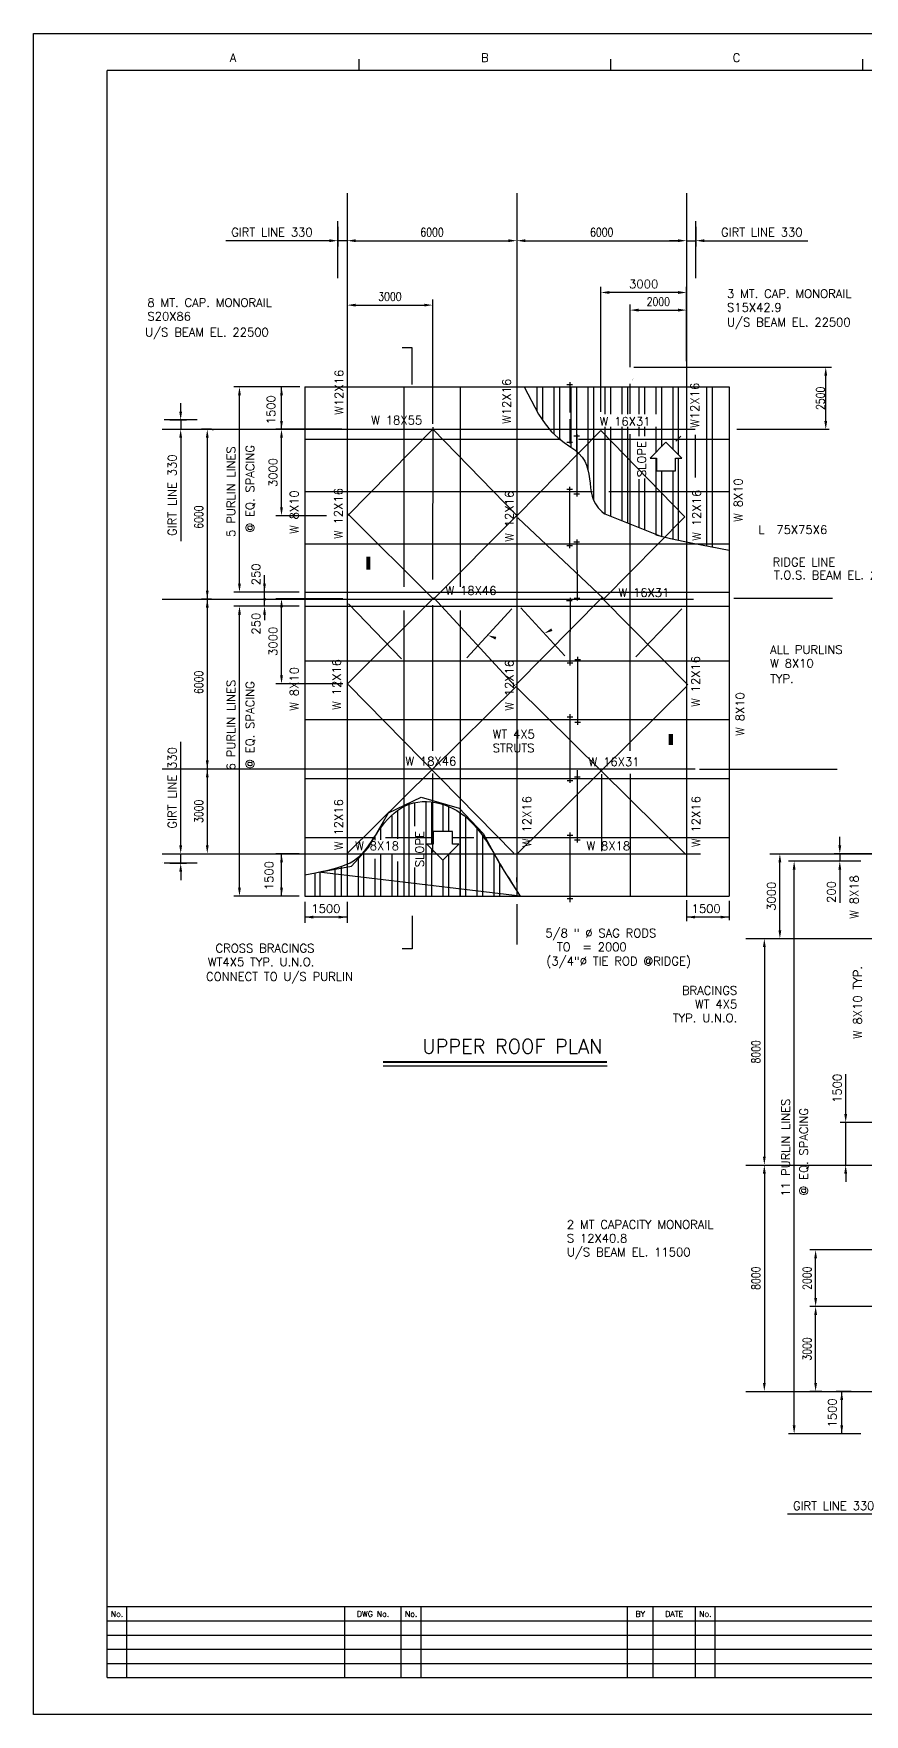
# Model space of a CAD drawing. Extents: x 0 to 84100, y 0 to 59400.
# Drawn here: x 0 to 29372, y 0 to 59400 of the extents above; entities that cross this region are included whole.
import ezdxf
from ezdxf.enums import TextEntityAlignment as Align

# ---------------------------------------------------------------- set-up
doc = ezdxf.new("R2010")
doc.units = 0
doc.header["$LTSCALE"] = 2500
for name, pattern in [('CENTER', [0]), ('CENTER2', [0]), ('DASHED', [0]), ('HIDDEN', [0])]:
    doc.linetypes.add(name, pattern=pattern)
for name, color, linetype in [('BORDER', 7, 'CONTINUOUS'), ('CLINE', 7, 'CENTER2'), ('CUTLINE', 7, 'CONTINUOUS'), ('DIM', 6, 'CONTINUOUS'), ('MRAIL', 2, 'DASHED'), ('OBJ', 7, 'CONTINUOUS'), ('ST-1', 1, 'CONTINUOUS'), ('STEEL', 2, 'CONTINUOUS'), ('TEXT', 7, 'CONTINUOUS'), ('TEXTM', 1, 'CONTINUOUS')]:
    doc.layers.add(name, color=color, linetype=linetype)
doc.styles.get("Standard").update_dxf_attribs({"font": 'romans', "width": 0.8})

msp = doc.modelspace()

# ---------------------------------------------------------------- linework, layer by layer
at = {"layer": 'BORDER', "color": 0}
for p, q in [((11500, 58500), (11500, 58100)), ((20400, 58500), (20400, 58100)), ((29300, 58500), (29300, 58100)), ((2600, 1300), (2600, 58100)), ((82800, 58100), (2600, 58100)), ((82800, 3800), (2600, 3800)), ((3300, 1300), (3300, 3800)), ((11000, 1300), (11000, 3800)), ((13000, 1300), (13000, 3800)), ((13700, 1300), (13700, 3800)), ((21000, 1300), (21000, 3800)), ((21900, 1300), (21900, 3800)), ((23400, 1300), (23400, 3800)), ((24100, 1300), (24100, 3800)), ((57800, 3300), (2600, 3300)), ((2600, 2800), (57800, 2800)), ((2600, 2300), (57800, 2300)), ((2600, 1800), (57800, 1800)), ((2600, 1300), (82800, 1300))]:
    msp.add_line(p, q, dxfattribs=at)
at = {"layer": 'BORDER', "color": 0, "const_width": 75}
msp.add_lwpolyline([(20277, 23059), (12354, 23059)], dxfattribs=at)
at = {"layer": 'BORDER', "color": 0}
msp.add_lwpolyline([(20277, 22909), (12354, 22909)], dxfattribs=at)
at = {"layer": 'CLINE', "color": 0}
for p, q in [((11086, 53763), (11086, 30175)), ((17086, 53763), (17086, 30084)), ((23086, 53763), (23086, 30084)), ((4546, 45415), (23394, 45415)), ((24868, 45415), (28124, 45415)), ((4546, 39415), (23333, 39415)), ((4546, 39415), (9763, 39415)), ((24762, 39451), (28240, 39451)), ((4546, 33415), (23394, 33415)), ((23548, 33409), (28407, 33409)), ((4546, 30415), (23576, 30415)), ((26035, 30415), (43240, 30415)), ((17086, 28636), (17086, 27204)), ((25185, 27415), (61638, 27415)), ((25185, 19415), (61495, 19415)), ((25185, 11415), (61407, 11415))]:
    msp.add_line(p, q, dxfattribs=at)
at = {"layer": 'CUTLINE', "color": 0}
msp.add_lwpolyline([(0, 0), (0, 59400), (84100, 59400), (84100, 0)], close=True, dxfattribs=at)
msp.add_lwpolyline([(0, 0), (0, 59400), (84100, 59400), (84100, 0)], close=True, dxfattribs=at)
at = {"layer": 'DIM', "color": 0}
for p, q in [((23086, 53563), (23086, 51882)), ((10756, 50760), (10756, 52767)), ((10756, 52567), (10756, 51882)), ((23086, 52282), (23086, 52282)), ((23086, 52282), (23086, 52282)), ((23416, 50760), (23416, 52767)), ((23416, 52567), (23416, 51882)), ((10156, 52082), (6798, 52082)), ((10456, 52082), (10156, 52082)), ((11086, 52082), (10756, 52082)), ((11086, 51970), (11086, 51882)), ((11386, 52082), (16786, 52082)), ((17086, 51970), (17086, 51882)), ((17086, 51970), (17086, 51882)), ((17386, 52082), (22786, 52082)), ((22786, 52082), (22486, 52082)), ((23086, 52082), (23416, 52082)), ((23716, 52082), (24016, 52082)), ((24016, 52082), (27373, 52082)), ((14111, 45612), (14111, 50005)), ((20055, 46029), (20055, 50451)), ((22786, 50251), (20355, 50251)), ((23086, 48293), (23086, 50451)), ((11086, 49681), (11086, 49605)), ((11386, 49805), (13811, 49805)), ((21089, 47609), (21089, 49828)), ((21389, 49628), (22786, 49628)), ((23086, 47821), (23086, 49828)), ((21223, 47608), (28206, 47608)), ((28006, 45711), (28006, 47308)), ((5200, 46045), (5200, 46345)), ((9386, 46915), (7079, 46915)), ((7279, 39815), (7279, 46615)), ((9416, 46915), (8595, 46915)), ((8765, 45415), (8765, 46915)), ((5781, 45745), (4613, 45745)), ((4813, 45745), (5400, 45745)), ((5200, 45745), (5200, 45415)), ((4746, 45415), (5400, 45415)), ((6291, 45415), (5940, 45415)), ((6314, 45411), (6365, 45411)), ((9025, 45415), (8565, 45415)), ((10901, 45415), (8565, 45415)), ((11101, 42362), (14118, 45417)), ((14118, 45417), (17086, 42365)), ((17082, 42362), (20055, 45369)), ((20055, 45369), (23027, 42327)), ((22705, 44992), (22882, 45169)), ((5200, 45115), (5200, 44815)), ((5200, 44815), (5200, 41458)), ((6140, 45115), (6140, 37715)), ((8765, 42662), (8765, 45115)), ((10358, 42362), (8565, 42362)), ((14144, 39415), (11086, 42449)), ((17086, 42365), (14144, 39415)), ((20161, 39426), (17117, 42291)), ((23027, 42327), (20161, 39426)), ((8164, 39165), (8164, 40265)), ((8164, 39715), (8164, 40015)), ((6291, 39415), (5940, 39415)), ((6291, 39415), (5940, 39415)), ((9386, 39665), (7079, 39665)), ((10936, 39426), (8565, 39426)), ((11101, 36419), (14145, 39461)), ((11136, 39249), (13012, 37303)), ((14145, 39461), (17011, 36348)), ((17047, 36384), (20090, 39461)), ((20090, 39461), (23134, 36384)), ((6140, 39115), (6140, 31715)), ((9386, 39165), (7079, 39165)), ((7279, 29215), (7279, 39015)), ((8164, 39018), (8164, 38718)), ((8164, 38965), (8164, 38665)), ((8765, 36719), (8765, 39126)), ((15312, 37339), (16905, 39072)), ((17223, 39108), (18781, 37409)), ((21293, 37374), (22921, 39072)), ((10936, 36419), (8565, 36419)), ((11095, 30441), (17055, 36328)), ((11118, 36399), (16984, 30441)), ((17078, 30394), (23085, 36328)), ((17078, 36305), (23062, 30394)), ((5200, 31015), (5200, 34372)), ((5940, 33415), (5940, 33415)), ((5940, 33415), (5940, 33415)), ((6140, 33115), (6140, 30715)), ((5200, 30715), (5200, 31015)), ((28503, 30715), (28503, 31015)), ((4746, 30415), (5400, 30415)), ((5200, 30085), (5200, 30415)), ((5940, 30415), (5940, 30415)), ((5940, 30415), (5940, 30415)), ((9386, 30415), (8565, 30415)), ((8765, 28915), (8765, 30415)), ((26541, 30415), (26584, 30415)), ((29745, 30415), (28303, 30415)), ((28503, 30415), (28503, 30151)), ((5781, 30085), (4613, 30085)), ((4813, 30085), (5400, 30085)), ((5200, 29785), (5200, 29485)), ((26384, 27715), (26384, 30115)), ((29245, 30151), (26689, 30151)), ((26889, 10215), (26889, 29851)), ((29245, 30151), (28303, 30151)), ((28503, 29851), (28503, 29551)), ((28503, 29551), (28503, 28680)), ((9386, 28915), (7079, 28915)), ((9386, 28915), (8565, 28915)), ((9586, 28715), (9586, 27976)), ((11086, 28715), (11086, 27976)), ((23086, 28772), (23086, 28029)), ((24586, 28755), (24586, 28064)), ((11086, 28176), (9586, 28176)), ((24586, 28176), (23086, 28176)), ((25635, 27415), (25635, 27415)), ((25635, 27415), (25635, 27415)), ((26541, 27415), (26584, 27415)), ((25835, 27115), (25835, 19715)), ((28711, 21515), (28711, 22629)), ((28711, 21215), (28711, 21515)), ((29745, 20915), (28511, 20915)), ((28711, 19415), (28711, 20915)), ((25635, 19415), (25635, 19415)), ((25635, 19415), (25635, 19415)), ((25835, 19115), (25835, 11715)), ((28711, 19115), (28711, 18815)), ((28786, 19415), (28911, 19415)), ((29745, 16415), (27448, 16415)), ((27648, 14715), (27648, 16115)), ((29745, 14415), (27448, 14415)), ((29745, 14415), (27448, 14415)), ((27648, 11715), (27648, 14115)), ((25635, 11415), (25635, 11415)), ((27868, 11415), (27448, 11415)), ((28901, 11415), (28371, 11415)), ((28571, 9915), (28571, 11415)), ((29245, 9915), (26689, 9915)), ((29245, 9915), (28371, 9915)), ((30015, 7071), (26658, 7071))]:
    msp.add_line(p, q, dxfattribs=at)
at = {"layer": 'DIM', "color": 0, "linetype": 'CENTER'}
for p, q in [((13086, 46915), (13086, 39847)), ((15086, 46915), (15086, 39847)), ((13086, 39007), (13086, 28915)), ((15086, 39007), (15086, 28915))]:
    msp.add_line(p, q, dxfattribs=at)
at = {"layer": 'DIM', "color": 0}
for points in [[(14092, 44287, 0, 100, 0), (13812, 44393, 0, 0, 0), (11601, 45235, 0, 0, -0.303859), (9913, 47613, 0, 0, 0.131581), (9253, 49831, 0, 0, 0.428239), (9028, 49879, 0, 0, 0.087843)], [(21184, 47198, 0, 100, 0), (21380, 47442, 0, 0, 0), (22130, 48441, 0, 0, -0.153577), (24290, 49991, 0, 0, 48.151702)], [(22163, 38275, 0, 100, 0), (22451, 38192, 0, 0, 0), (22957, 38046, 0, 0, 0.530136), (23381, 38400, 0, 0, -0.123532), (23664, 40310, 0, 0, -0.232234), (25434, 41867, 0, 0, -0.133325)], [(25346, 39454, 0, 100, 0), (25425, 39744, 0, 0, 0), (25525, 40109, 0, 0, -0.251202), (26061, 40674, 0, 0, -1.384882)], [(23735, 39284, 0, 100, 0), (23806, 38993, 0, 0, 0), (24018, 38117, 0, 0, 0.607907), (25894, 37657, 0, 0, 2.203725)], [(12021, 38294, 0, 100, 0), (12296, 38413, 0, 0, 0), (12835, 38648, 0, 0, -0.237028), (15383, 38506, 0, 0, 0.028732), (16303, 38046, 0, 0, 0.2393), (17967, 38152, 0, 0, -0.25005), (22036, 38329, 0, 0, 0.019813), (22163, 38275, 0, 0, 0.620548)], [(23806, 35110, 0, 100, 0), (23994, 35344, 0, 0, 0), (24974, 36560, 0, 0, 0.001484), (25823, 37622, 0, 0, 2.073234)], [(12729, 34827, 0, 100, 0), (12473, 34671, 0, 0, 0), (10181, 33270, 0, 0, 0.168213), (9190, 32068, 0, 0, 0.179804), (9190, 30087, 0, 0, -0.313299), (8518, 27469, 0, 0, -0.371929)], [(14098, 32599, 0, 100, 0), (14379, 32703, 0, 0, 0), (15553, 33138, 0, 0, 0.585265), (15694, 34030, 0, 0, -0.736546), (15928, 34640, 0, 0, 1.068465)], [(20082, 31895, 0, 100, 0), (19813, 32028, 0, 0, 0), (18463, 32693, 0, 0, -0.709774), (18580, 33654, 0, 0, 0.959264), (18416, 34593, 0, 0, 0.124966)], [(18958, 29768, 0, 100, 0), (18735, 29567, 0, 0, 0), (17860, 28778, 0, 0, 0.238943), (17507, 27858, 0, 0, 0.393838), (17790, 27610, 0, 0, 63.036883)], [(21090, 29762, 0, 100, 0), (20806, 29666, 0, 0, 0), (18528, 28890, 0, 0, 0.158935), (17688, 28261, 0, 0, 0.390654), (17777, 27598, 0, 0, 21.756959)], [(30937, 28984, 0, 100, 0), (30762, 28740, 0, 0, 0), (30183, 27930, 0, 0, -0.5827), (29038, 28050, 0, 0, 0.655198)], [(34086, 23171, 0, 100, 0), (33791, 23112, 0, 0, 0), (30754, 22505, 0, 0, -0.382122), (29130, 23462, 0, 0, 0.40531), (25174, 25585, 0, 0, -0.139711)], [(33847, 16426, 0, 100, 0), (33559, 16508, 0, 0, 0), (29745, 17604, 0, 0, 0.164381), (25032, 17385, 0, 0, 5.312821)]]:
    msp.add_lwpolyline(points, format="xyseb", dxfattribs=at)
for points in [[(17348, 46915), (17848, 45954), (18082, 45604), (18315, 45328), (18543, 45113), (18758, 44944), (18957, 44806), (19133, 44685), (19282, 44564), (19399, 44434), (19488, 44293), (19553, 44143), (19599, 43987), (19631, 43828), (19654, 43667), (19672, 43508), (19691, 43352), (19715, 43201), (19749, 43056), (19798, 42915), (19868, 42778), (19964, 42643), (20090, 42511), (20186, 42433)], [(20194, 42426), (22194, 41633)], [(21994, 41682), (22513, 41555), (23253, 41398), (24586, 41148)], [(9586, 29674), (9586, 29674), (9775, 29709), (9969, 29746), (10164, 29785), (10357, 29827), (10546, 29873), (10726, 29922), (10894, 29975), (11049, 30034), (11187, 30097), (11309, 30167), (11419, 30242), (11519, 30325), (11611, 30414), (11697, 30511), (11780, 30616), (11862, 30729), (11945, 30850), (12030, 30978), (12118, 31110), (12210, 31244), (12306, 31377), (12407, 31507), (12513, 31631), (12626, 31747), (12745, 31854), (12871, 31949), (13003, 32033), (13141, 32105), (13283, 32164), (13430, 32210), (13581, 32243), (13735, 32260), (13892, 32263), (14050, 32252), (14209, 32228), (14367, 32191), (14523, 32143), (14674, 32084), (14821, 32016), (14961, 31939), (15094, 31855), (15220, 31763), (15338, 31665), (15451, 31561), (15558, 31451), (15659, 31337), (15755, 31219), (15847, 31097), (15934, 30972), (16019, 30845), (16100, 30716), (16179, 30586), (16257, 30455), (16333, 30324), (16409, 30193), (16485, 30063), (16562, 29934), (16641, 29805), (16722, 29673), (16808, 29538), (16898, 29396), (16993, 29246), (17096, 29086), (17206, 28915), (10083, 29765), (11235, 29977), (11846, 30635), (12551, 31857), (13703, 32421), (15043, 32021), (15890, 31128), (16478, 30047), (16901, 29389), (17206, 28915)]]:
    msp.add_lwpolyline(points, dxfattribs=at)
for points in [[(22919, 44395), (22356, 44957), (21794, 44395), (22019, 44395), (22019, 43945), (22694, 43945), (22694, 44395)], [(13905, 30750), (14467, 30188), (15030, 30750), (14805, 30750), (14805, 31200), (14130, 31200), (14130, 30750)]]:
    msp.add_lwpolyline(points, close=True, dxfattribs=at)
at = {"layer": 'DIM', "color": 0, "const_width": 50}
msp.add_lwpolyline([(8143, 39410, 1), (8193, 39410, 1)], format="xyb", close=True, dxfattribs=at)
at = {"layer": 'DIM', "color": 0}
for points in [[(10456, 52132), (10456, 52032), (10756, 52082)], [(11386, 52132), (11386, 52032), (11086, 52082)], [(16786, 52132), (16786, 52032), (17086, 52082)], [(17386, 52132), (17386, 52032), (17086, 52082)], [(22786, 52132), (22786, 52032), (23086, 52082)], [(22786, 52132), (22786, 52032), (23086, 52082)], [(23716, 52132), (23716, 52032), (23416, 52082)], [(20355, 50301), (20355, 50201), (20055, 50251)], [(22786, 50301), (22786, 50201), (23086, 50251)], [(11386, 49855), (11386, 49755), (11086, 49805)], [(13811, 49855), (13811, 49755), (14111, 49805)], [(21389, 49678), (21389, 49578), (21089, 49628)], [(22786, 49678), (22786, 49578), (23086, 49628)], [(28056, 47308), (27956, 47308), (28006, 47608)], [(7229, 46615), (7329, 46615), (7279, 46915)], [(8715, 46615), (8815, 46615), (8765, 46915)], [(5150, 46045), (5250, 46045), (5200, 45745)], [(5150, 45115), (5250, 45115), (5200, 45415)], [(6090, 45115), (6190, 45115), (6140, 45415)], [(8715, 45715), (8815, 45715), (8765, 45415)], [(8715, 45115), (8815, 45115), (8765, 45415)], [(28056, 45711), (27956, 45711), (28006, 45411)], [(8715, 42662), (8815, 42662), (8765, 42362)], [(7229, 39961), (7329, 39961), (7279, 39661)], [(8114, 39965), (8214, 39965), (8164, 39665)], [(6090, 39715), (6190, 39715), (6140, 39415)], [(6090, 39115), (6190, 39115), (6140, 39415)], [(8715, 39126), (8815, 39126), (8765, 39426)], [(7229, 38870), (7329, 38870), (7279, 39170)], [(8114, 38868), (8214, 38868), (8164, 39168)], [(16326, 37986), (16360, 38080), (16060, 38134)], [(18345, 38289), (18301, 38379), (18054, 38202)], [(8715, 36719), (8815, 36719), (8765, 36419)], [(6090, 33715), (6190, 33715), (6140, 33415)], [(6090, 33115), (6190, 33115), (6140, 33415)], [(5150, 30715), (5250, 30715), (5200, 30415)], [(6090, 30715), (6190, 30715), (6140, 30415)], [(8715, 30115), (8815, 30115), (8765, 30415)], [(26334, 30115), (26434, 30115), (26384, 30415)], [(28453, 30715), (28553, 30715), (28503, 30415)], [(5150, 29785), (5250, 29785), (5200, 30085)], [(28453, 29851), (28553, 29851), (28503, 30151)], [(7229, 29215), (7329, 29215), (7279, 28915)], [(8715, 29215), (8815, 29215), (8765, 28915)], [(9886, 28226), (9886, 28126), (9586, 28176)], [(10786, 28226), (10786, 28126), (11086, 28176)], [(23386, 28226), (23386, 28126), (23086, 28176)], [(24286, 28226), (24286, 28126), (24586, 28176)], [(25785, 27115), (25885, 27115), (25835, 27415)], [(26334, 27715), (26434, 27715), (26384, 27415)], [(28661, 21215), (28761, 21215), (28711, 20915)], [(25785, 19715), (25885, 19715), (25835, 19415)], [(25785, 19115), (25885, 19115), (25835, 19415)], [(28661, 19115), (28761, 19115), (28711, 19415)], [(27598, 16115), (27698, 16115), (27648, 16415)], [(27598, 14715), (27698, 14715), (27648, 14415)], [(27598, 14115), (27698, 14115), (27648, 14415)], [(25785, 11715), (25885, 11715), (25835, 11415)], [(27598, 11715), (27698, 11715), (27648, 11415)], [(28521, 11115), (28621, 11115), (28571, 11415)], [(28521, 10215), (28621, 10215), (28571, 9915)]]:
    msp.add_solid(points, dxfattribs=at)
at = {"layer": 'MRAIL', "color": 0}
for p, q in [((21089, 45960), (21089, 47026)), ((14111, 40105), (14122, 45491)), ((21089, 34049), (21089, 45250)), ((14111, 34053), (14111, 39196))]:
    msp.add_line(p, q, dxfattribs=at)
at = {"layer": 'OBJ', "color": 0}
for p, q in [((17794, 46915), (17794, 46059)), ((17994, 46915), (17994, 45736)), ((18394, 46915), (18394, 45254)), ((18594, 46915), (18594, 45073)), ((18994, 46915), (18994, 44781)), ((19194, 46915), (19194, 44636)), ((19594, 46915), (19594, 44005)), ((19794, 46915), (19794, 42928)), ((20194, 46915), (20194, 45946)), ((20394, 46915), (20394, 45946)), ((20794, 46915), (20794, 45946)), ((20994, 46915), (20994, 45946)), ((21394, 46915), (21394, 45946)), ((21594, 46915), (21594, 45946)), ((21994, 46915), (21994, 45946)), ((22194, 46915), (22194, 44795)), ((22594, 46915), (22594, 44720)), ((22794, 46915), (22794, 44520)), ((23794, 46915), (23794, 41297)), ((23994, 46915), (23994, 41259)), ((20194, 45499), (20194, 42426)), ((20394, 45499), (20394, 42347)), ((20794, 45499), (20794, 42188)), ((20994, 45499), (20994, 42109)), ((21394, 45499), (21394, 45177)), ((21594, 45499), (21594, 45169)), ((21994, 45499), (21994, 44595)), ((23394, 45224), (23394, 43711)), ((21994, 44395), (21994, 41682)), ((22794, 44395), (22794, 41495)), ((21394, 43651), (21394, 41950)), ((21594, 43677), (21594, 41871)), ((22194, 43945), (22194, 41633)), ((22194, 43945), (22194, 41682)), ((22594, 43945), (22594, 41538)), ((13269, 32159), (13269, 28915)), ((13469, 32219), (13469, 31386)), ((13869, 32263), (13869, 28915)), ((14069, 32249), (14069, 30750)), ((14469, 32159), (14469, 31200)), ((14669, 32086), (14669, 31200)), ((12669, 31786), (12669, 30966)), ((12869, 31947), (12869, 30938)), ((15069, 31871), (15069, 28915)), ((15269, 31721), (15269, 28915)), ((12069, 31043), (12069, 30897)), ((12269, 31327), (12269, 30911)), ((15669, 31312), (15669, 28915)), ((15869, 31045), (15869, 28915)), ((11469, 30298), (11469, 28915)), ((11669, 30496), (11669, 28915)), ((12269, 30416), (12269, 28915)), ((12669, 30375), (12669, 28915)), ((14069, 30586), (14069, 28915)), ((14669, 30390), (14669, 28915)), ((16269, 30418), (16269, 28915)), ((9939, 29740), (9939, 28915)), ((10121, 29776), (10121, 28915)), ((10645, 29900), (10645, 28904)), ((10869, 29972), (10869, 28915)), ((12069, 30238), (12069, 28915)), ((12869, 30142), (12869, 28915)), ((13469, 29932), (13469, 28915)), ((14469, 30190), (14469, 28915)), ((16469, 30086), (16469, 28915)), ((16869, 29440), (16869, 29415)), ((17069, 29577), (17069, 29415))]:
    msp.add_line(p, q, dxfattribs=at)
at = {"layer": 'ST-1', "color": 0}
for p, q in [((18858, 46997), (19058, 46997)), ((18958, 47086), (18958, 46004)), ((9586, 46915), (24586, 46915)), ((9586, 46915), (9586, 28915)), ((24586, 46915), (24586, 28915)), ((18958, 45769), (18958, 44911)), ((19101, 45184), (19301, 45184)), ((19201, 45248), (19201, 43036)), ((9586, 45065), (18639, 45065)), ((18858, 44966), (19058, 44966)), ((18950, 43382), (18950, 41213)), ((9586, 43215), (19764, 43215)), ((18850, 43295), (19050, 43295)), ((19101, 43136), (19301, 43136)), ((9586, 41365), (24586, 41365)), ((18850, 41313), (19050, 41313)), ((19105, 41439), (19305, 41439)), ((19205, 41527), (19220, 39367)), ((9586, 39665), (24586, 39665)), ((18841, 39369), (19041, 39369)), ((18966, 39456), (18963, 37065)), ((19108, 39454), (19308, 39454)), ((9586, 39165), (24586, 39165)), ((9586, 37235), (24586, 37235)), ((18863, 37164), (19063, 37164)), ((19130, 37285), (19330, 37285)), ((19230, 37372), (19230, 34970)), ((16860, 36686), (16860, 36686)), ((9586, 35155), (24586, 35155)), ((18863, 35259), (19063, 35259)), ((18963, 35346), (18963, 32917)), ((19130, 35070), (19330, 35070)), ((19219, 33366), (19219, 30811)), ((9586, 33075), (24586, 33075)), ((18863, 33008), (19063, 33008)), ((19119, 33134), (19319, 33134)), ((9586, 30995), (12023, 30995)), ((12446, 30995), (14130, 30995)), ((14805, 30995), (15566, 30995)), ((15888, 30995), (24586, 30995)), ((18863, 31071), (19063, 31071)), ((18963, 31172), (18963, 28706)), ((19119, 30911), (19319, 30911)), ((9586, 28915), (24586, 28915)), ((18863, 28832), (19063, 28832))]:
    msp.add_line(p, q, dxfattribs=at)
at = {"layer": 'ST-1', "color": 0, "linetype": 'HIDDEN'}
for p, q in [((19262, 45065), (24586, 45065)), ((20336, 43215), (24586, 43215))]:
    msp.add_line(p, q, dxfattribs=at)
at = {"layer": 'ST-1', "color": 0, "linetype": 'CENTER'}
msp.add_line((21086, 33237), (21086, 28915), dxfattribs=at)
at = {"layer": 'ST-1', "color": 0, "linetype": 'DASHED'}
msp.add_line((16062, 31594), (16059, 31594), dxfattribs=at)
at = {"layer": 'STEEL', "color": 0}
for p, q in [((11086, 46915), (11086, 45723)), ((17086, 46915), (17086, 45688)), ((11367, 45419), (16659, 45415)), ((17369, 45415), (18242, 45415)), ((11086, 45051), (11086, 39847)), ((17086, 45051), (17086, 39847)), ((23086, 41433), (23086, 39847)), ((11490, 39415), (16798, 39415)), ((17337, 39415), (22744, 39415)), ((11086, 39007), (11086, 33836)), ((17086, 39007), (17086, 33726)), ((23086, 39007), (23086, 33726)), ((11372, 33415), (16798, 33415)), ((17376, 33415), (22741, 33415)), ((11086, 32952), (11086, 28915)), ((14098, 33256), (14098, 30464)), ((17086, 32890), (17086, 28915)), ((20082, 33232), (20082, 30511)), ((23086, 32923), (23086, 28915)), ((11372, 30415), (11626, 30415)), ((12020, 30415), (12555, 30415)), ((12765, 30415), (13335, 30415)), ((13939, 30415), (14544, 30415)), ((14789, 30415), (15542, 30415)), ((16270, 30415), (16798, 30415)), ((17376, 30415), (22741, 30415))]:
    msp.add_line(p, q, dxfattribs=at)
at = {"layer": 'STEEL', "color": 0, "linetype": 'DASHED'}
for p, q in [((23086, 46915), (23086, 45651)), ((18696, 45415), (22890, 45415)), ((23086, 45073), (23086, 41993)), ((23086, 41448), (23086, 41433))]:
    msp.add_line(p, q, dxfattribs=at)
at = {"layer": 'TEXT', "color": 0}
for p, q in [((4546, 45415), (4546, 45415)), ((4546, 30099), (4546, 30099))]:
    msp.add_line(p, q, dxfattribs=at)
for points in [[(26839, 29851), (26939, 29851), (26889, 30151)], [(26839, 10215), (26939, 10215), (26889, 9915)]]:
    msp.add_solid(points, dxfattribs=at)
at = {"layer": 'TEXTM', "color": 0}
for points in [[(13380, 47005), (13380, 48294), (13032, 48294)], [(13380, 28225), (13380, 27050), (13032, 27050)]]:
    msp.add_lwpolyline(points, dxfattribs=at)
for points in [[(11833, 40451, 150, 150, 0), (11833, 40919, 0, 0, 0), (9455, 40919, 0, 0, 0)], [(22533, 34653, 150, 150, 0), (22533, 34256, 0, 0, 0), (25847, 34256, 0, 0, 0)], [(31383, 23260, 150, 150, 0), (31383, 23640, 0, 0, 0), (28217, 23640, 0, 0, 0)]]:
    msp.add_lwpolyline(points, format="xyseb", dxfattribs=at)

# ---------------------------------------------------------------- texts
at = {"layer": 'BORDER', "color": 0}
for s, height, p in [('A', 300, (7050, 58400)), ('B', 300, (15950, 58400)), ('C', 300, (24850, 58400)), ('No.', 200, (2950, 3450)), ('DWG No.', 200, (12000, 3450)), ('No.', 200, (13350, 3450)), ('BY', 200, (21450, 3450)), ('DATE', 200, (22650, 3450)), ('No.', 200, (23750, 3450))]:
    msp.add_text(s, height=height, dxfattribs=at).set_placement(p, align=Align.CENTER)
msp.add_text('UPPER ROOF PLAN', height=500, dxfattribs=at).set_placement((20106, 23209), align=Align.BOTTOM_RIGHT)
at = {"layer": 'DIM', "color": 0}
for s, p in [('GIRT LINE 330', (8427, 52382)), ('GIRT LINE 330', (25744, 52382)), ('3000', (21570, 50551)), ('1500', (10334, 28476)), ('1500', (23779, 28476)), ('GIRT LINE 330', (28286, 7371))]:
    msp.add_text(s, height=300, dxfattribs=at).set_placement(p, align=Align.MIDDLE_CENTER)
at = {"layer": 'DIM', "color": 0, "width": 0.8}
for s, p in [('6000', (14086, 52382)), ('6000', (20086, 52382)), ('3000', (12598, 50105)), ('2000', (22087, 49928))]:
    msp.add_text(s, height=300, dxfattribs=at).set_placement(p, align=Align.MIDDLE_CENTER)
at = {"layer": 'DIM', "color": 0}
for s, p in [('1500', (8394, 46106)), ('GIRT LINE 330', (4900, 43087)), ('3000', (8465, 43889)), ('250', (7864, 40287)), ('250', (7864, 38548)), ('3000', (8465, 37922)), ('GIRT LINE 330', (4900, 32744)), ('1500', (8324, 29641)), ('3000', (26084, 28915)), ('200', (28203, 29066)), ('1500', (28411, 22122)), ('1500', (28237, 10655))]:
    msp.add_text(s, height=300, rotation=90, dxfattribs=at).set_placement(p, align=Align.MIDDLE_CENTER)
at = {"layer": 'DIM', "color": 0, "width": 0.8}
for s, p in [('2500', (27820, 46510)), ('6000', (5840, 42313)), ('6000', (5840, 36472)), ('3000', (5840, 31915)), ('8000', (25535, 23415)), ('8000', (25535, 15415)), ('2000', (27348, 15415)), ('3000', (27348, 12915))]:
    msp.add_text(s, height=300, rotation=90, dxfattribs=at).set_placement(p, align=Align.MIDDLE_CENTER)
at = {"layer": 'TEXT', "color": 0}
for s, p in [('8 MT. CAP. MONORAIL', (4023, 49744)), ('3 MT. CAP. MONORAIL', (24516, 50059)), ('S20X86', (4023, 49259)), ('S15X42.9', (24516, 49573)), ('U/S BEAM EL. 22500', (24516, 49052)), ('U/S BEAM EL. 22500', (3943, 48697)), ('W 18X55', (11938, 45589)), ('W 16X31', (20011, 45545)), ('L  75X75X6', (25628, 41717)), ('RIDGE LINE', (26133, 40571)), ('T.O.S. BEAM EL. 24 930', (26173, 40113)), ('W 18X46', (14564, 39567)), ('W 16X31', (20678, 39494)), ('ALL PURLINS', (26040, 37481)), ('W 8X10', (26040, 36995)), ('TYP.', (26040, 36449)), ('WT 4X5', (16228, 34490)), ('STRUTS', (16228, 34004)), ('W 18X46', (13144, 33536)), ('W 16X31', (19620, 33516)), ('W 8X18', (11372, 30544)), ('W 8X18', (19549, 30544)), ('5/8 " %%C SAG RODS', (18090, 27460)), ('(3/4"%%C TIE ROD @RIDGE)', (18125, 26470)), ('  TO  = 2000', (18090, 26974)), ('2 MT CAPACITY MONORAIL', (18853, 17163)), ('S 12X40.8', (18853, 16677)), ('U/S BEAM EL. 11500', (18853, 16187))]:
    msp.add_text(s, height=300, dxfattribs=at).set_placement(p)
for s, p in [('W12X16', (10949, 45925)), ('W12X16', (16872, 45607)), ('W12X16', (23525, 45465)), ('SLOPE', (21647, 43727)), ('W 8X10', (25061, 42142)), ('W 8X10', (9364, 41716)), ('W 12X16', (10926, 41539)), ('W 12X16', (16968, 41442)), ('W 12X16', (23590, 41478)), ('W 8X10', (9364, 35468)), ('W 12X16', (10862, 35499)), ('W 12X16', (16968, 35467)), ('W 12X16', (23554, 35605)), ('W 8X10', (25127, 34581)), ('W 12X16', (10933, 30546)), ('W 12X16', (17589, 30652)), ('W 12X16', (23567, 30652)), ('SLOPE', (13798, 29942)), ('W 8X18', (29162, 28114)), ('W 8X10 TYP.', (29280, 23867))]:
    msp.add_text(s, height=300, rotation=90, dxfattribs=at).set_placement(p)
for s, p in [('5 PURLIN LINES', (6979, 43215)), ('@ EQ. SPACING', (7651, 43313)), ('6 PURLIN LINES', (6979, 34964)), ('@ EQ. SPACING', (7651, 34964)), ('11 PURLIN LINES', (26589, 20033)), ('@ EQ. SPACING', (27227, 19883))]:
    msp.add_text(s, height=300, rotation=90, dxfattribs=at).set_placement(p, align=Align.MIDDLE_CENTER)
for s, p in [('WT4X5 TYP. U.N.O.', (9929, 26442)), ('CROSS BRACINGS', (9929, 26928)), ('CONNECT TO U/S PURLIN', (11290, 25926)), ('BRACINGS', (24874, 25435)), ('WT 4X5', (24874, 24950)), ('TYP. U.N.O.', (24874, 24464))]:
    msp.add_text(s, height=300, dxfattribs=at).set_placement(p, align=Align.RIGHT)

doc.saveas('drawing.dxf')
